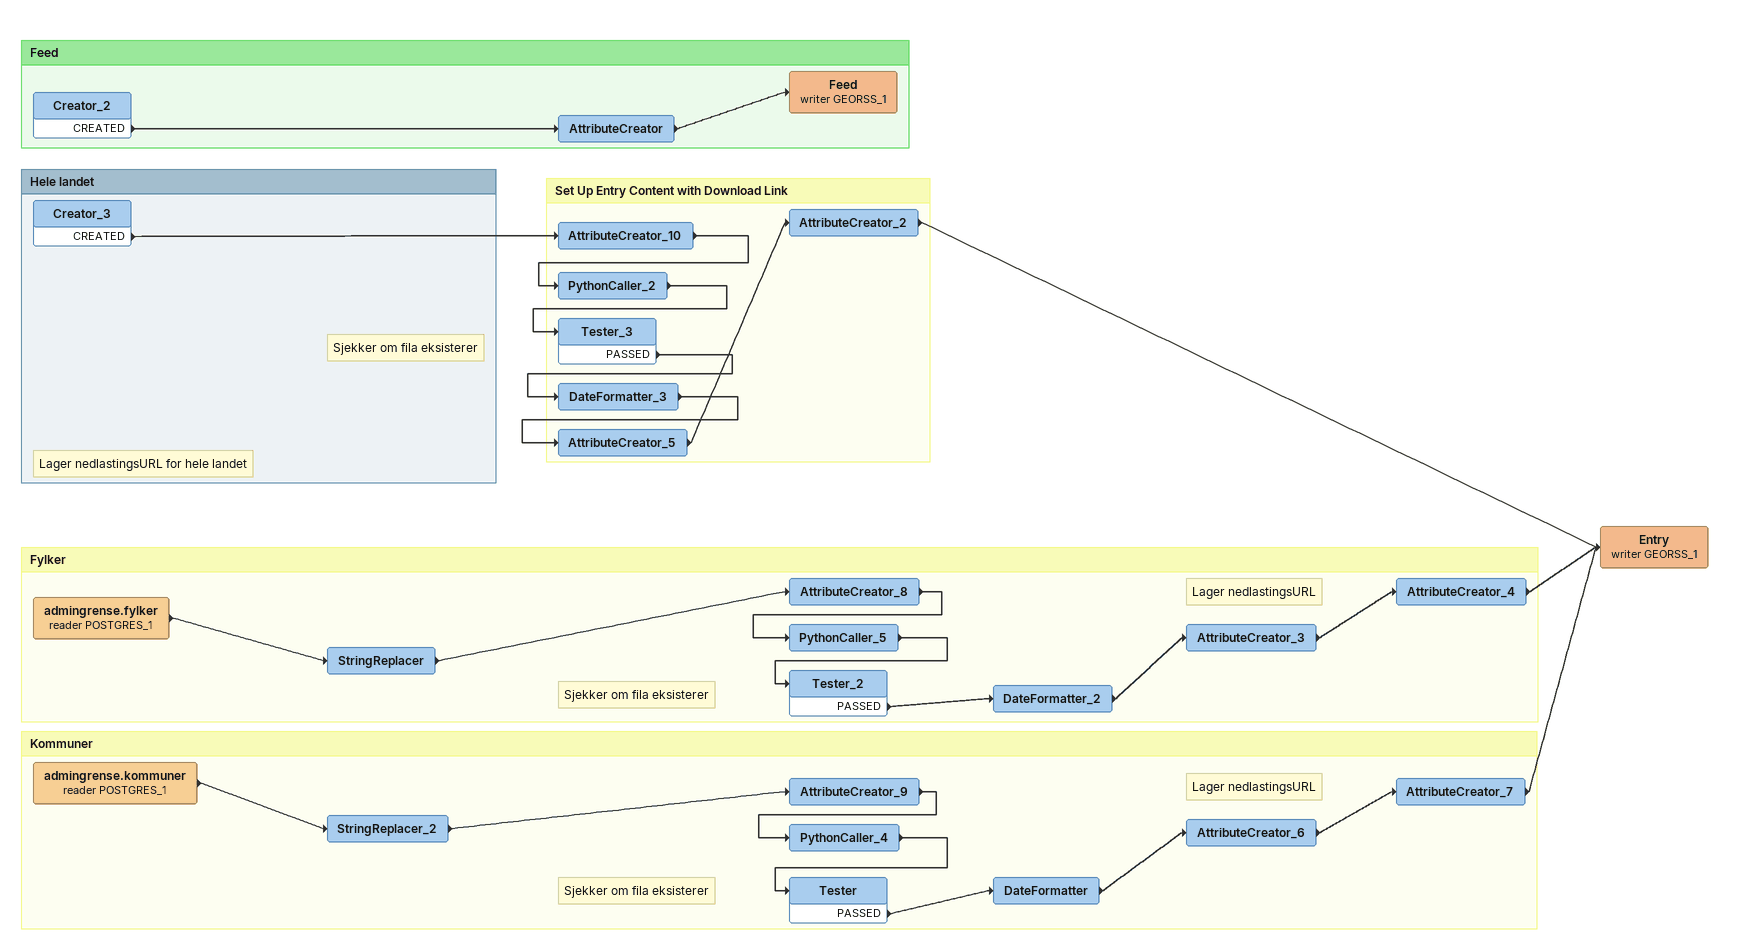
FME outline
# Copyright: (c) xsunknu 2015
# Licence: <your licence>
Entry (writer GEORSS_1)

Bookmark: Feed
Creator_2
    CREATED -> AttributeCreator
AttributeCreator
    -> Feed (writer GEORSS_1)
Feed (writer GEORSS_1)

Bookmark: Hele landet
Note: Lager nedlastingsURL for hele landet
Note: Sjekker om fila eksisterer
Creator_3
    CREATED -> AttributeCreator_10

Bookmark: Set Up Entry Content with Download Link
AttributeCreator_10
    -> PythonCaller_2
PythonCaller_2
    -> Tester_3
Tester_3
    PASSED -> DateFormatter_3
DateFormatter_3
    -> AttributeCreator_5
AttributeCreator_5
    -> AttributeCreator_2
AttributeCreator_2
    -> Entry (writer GEORSS_1)

Bookmark: Fylker
admingrense.fylker (reader POSTGRES_1)
    -> StringReplacer
StringReplacer
    -> AttributeCreator_8
AttributeCreator_8
    -> PythonCaller_5
Note: Sjekker om fila eksisterer
PythonCaller_5
    -> Tester_2
Tester_2
    PASSED -> DateFormatter_2
DateFormatter_2
    -> AttributeCreator_3
Note: Lager nedlastingsURL
AttributeCreator_3
    -> AttributeCreator_4
AttributeCreator_4
    -> Entry (writer GEORSS_1)

Bookmark: Kommuner
admingrense.kommuner (reader POSTGRES_1)
    -> StringReplacer_2
StringReplacer_2
    -> AttributeCreator_9
AttributeCreator_9
    -> PythonCaller_4
Note: Sjekker om fila eksisterer
PythonCaller_4
    -> Tester
Tester
    PASSED -> DateFormatter
DateFormatter
    -> AttributeCreator_6
Note: Lager nedlastingsURL
AttributeCreator_6
    -> AttributeCreator_7
AttributeCreator_7
    -> Entry (writer GEORSS_1)
